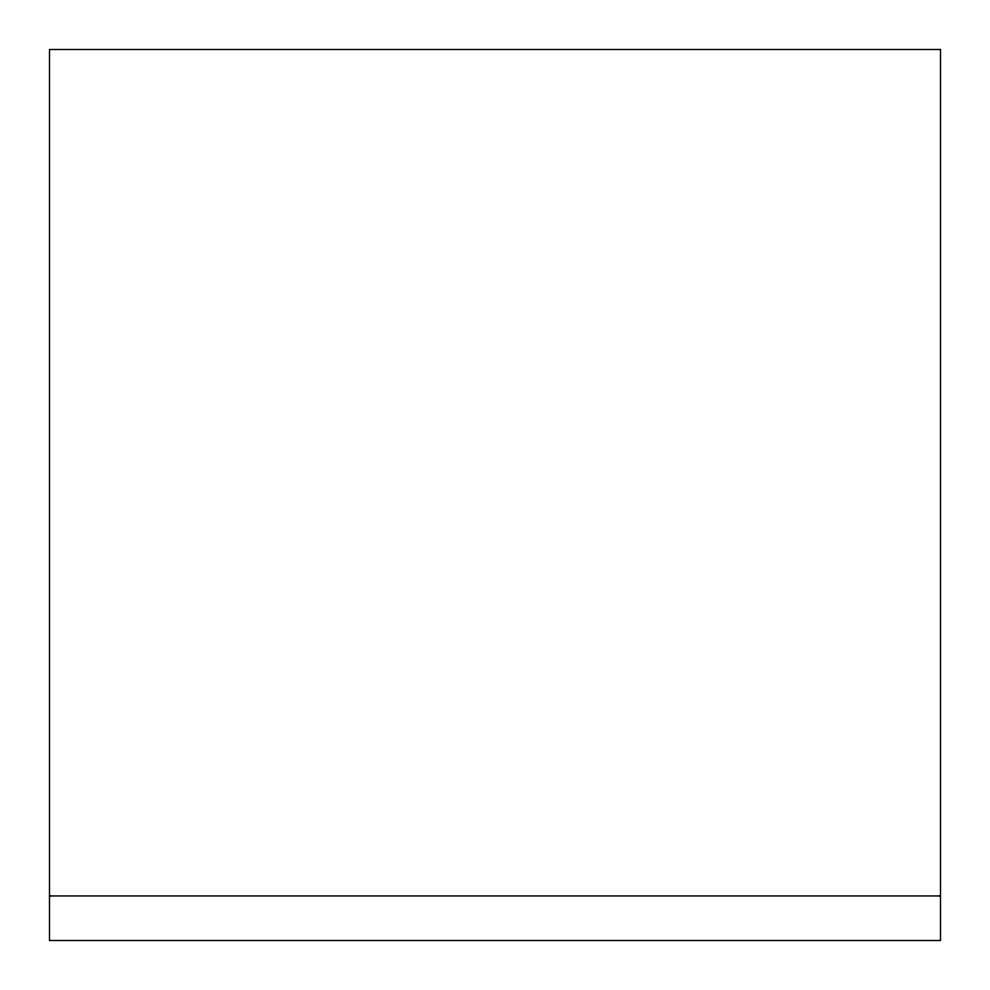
<?xml version="1.0" encoding="UTF-8"?>
<svg xmlns="http://www.w3.org/2000/svg" width="990" height="990" viewBox="0 0 990 990"><rect width="100%" height="100%" fill="white"/><g stroke="black" fill="none" stroke-linecap="round" stroke-linejoin="round"><path stroke-width="1.49" d="M49.5 895.95L940.5 895.95M940.5 49.5L49.5 49.5L49.5 940.5L940.5 940.5L940.5 49.5"/></g></svg>
